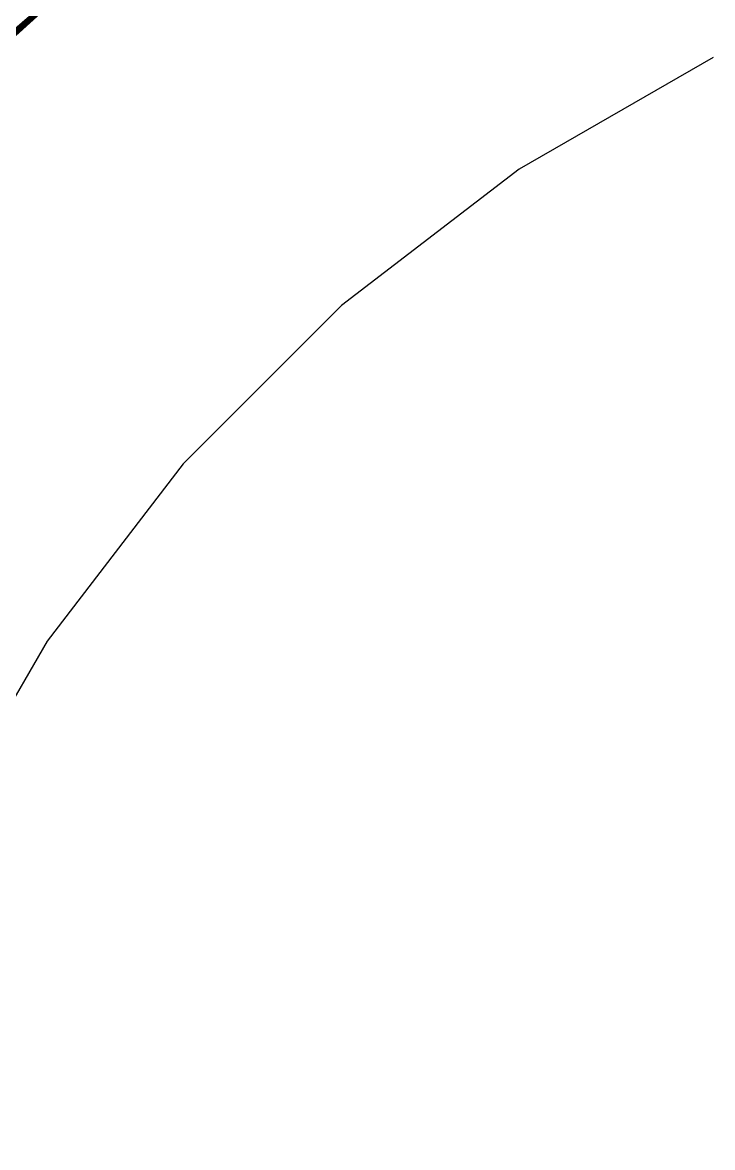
# Model space of a CAD drawing. Header units: inches. Extents: x -7 to 348, y -14 to 159.
# Drawn here: x -3.39 to -1.774, y 1.041 to 3.677 of the extents above; entities that cross this region are included whole.
import ezdxf

# ---------------------------------------------------------------- set-up
doc = ezdxf.new("R2010")
doc.units = ezdxf.units.IN
for name, color, linetype in [('Bottom Layer', 5, 'Continuous'), ('Fabrication', 76, 'Continuous'), ('Multi-Layer', 9, 'Continuous'), ('Top Layer', 1, 'Continuous')]:
    doc.layers.add(name, color=color, linetype=linetype)

msp = doc.modelspace()

# ---------------------------------------------------------------- linework, layer by layer
at = {"layer": 'Bottom Layer'}
for p, q in [((-1.773, 3.5952), (-2.227, 3.333)), ((-2.227, 3.333), (-2.643, 3.0138)), ((-2.643, 3.0138), (-3.0138, 2.643)), ((-3.0138, 2.643), (-3.333, 2.227)), ((-3.333, 2.227), (-3.5952, 1.773))]:
    msp.add_line(p, q, dxfattribs=at)
at = {"layer": 'Fabrication'}
for points in [[(-3.2445, 5.0473, 0.0127, 0.0127, -0.992827), (3.3164, -4.9999, 0.0127, 0.0127, 0)], [(-3.2445, 5.0473, 0.0127, 0.0127, -0.992827), (3.3164, -4.9999, 0.0127, 0.0127, 0)], [(-4.5643, 2.042, 0.0127, 0.0127, -1.839785), (-0.0003, -4.9999, 0.0127, 0.0127, 0)], [(-4.5643, 2.042, 0.0127, 0.0127, -1.839785), (-0.0003, -4.9999, 0.0127, 0.0127, 0)]]:
    msp.add_lwpolyline(points, format="xyseb", dxfattribs=at)
msp.add_lwpolyline([(4.9997, 0.0001, 0.0127, 0.0127, 1), (-5.0003, 0.0001, 0.0127, 0.0127, 1)], format="xyseb", close=True, dxfattribs=at)
msp.add_lwpolyline([(4.9997, 0.0001, 0.0127, 0.0127, 1), (-5.0003, 0.0001, 0.0127, 0.0127, 1)], format="xyseb", close=True, dxfattribs=at)
at = {"layer": 'Multi-Layer'}
for p, q in [((-1.773, 3.5952), (-2.227, 3.333)), ((-2.227, 3.333), (-2.643, 3.0138)), ((-2.643, 3.0138), (-3.0138, 2.643)), ((-3.0138, 2.643), (-3.333, 2.227)), ((-3.333, 2.227), (-3.5952, 1.773))]:
    msp.add_line(p, q, dxfattribs=at)
at = {"layer": 'Top Layer'}
for p, q in [((-1.773, 3.5952), (-2.227, 3.333)), ((-2.227, 3.333), (-2.643, 3.0138)), ((-2.643, 3.0138), (-3.0138, 2.643)), ((-3.0138, 2.643), (-3.333, 2.227)), ((-3.333, 2.227), (-3.5952, 1.773))]:
    msp.add_line(p, q, dxfattribs=at)

doc.saveas('drawing.dxf')
